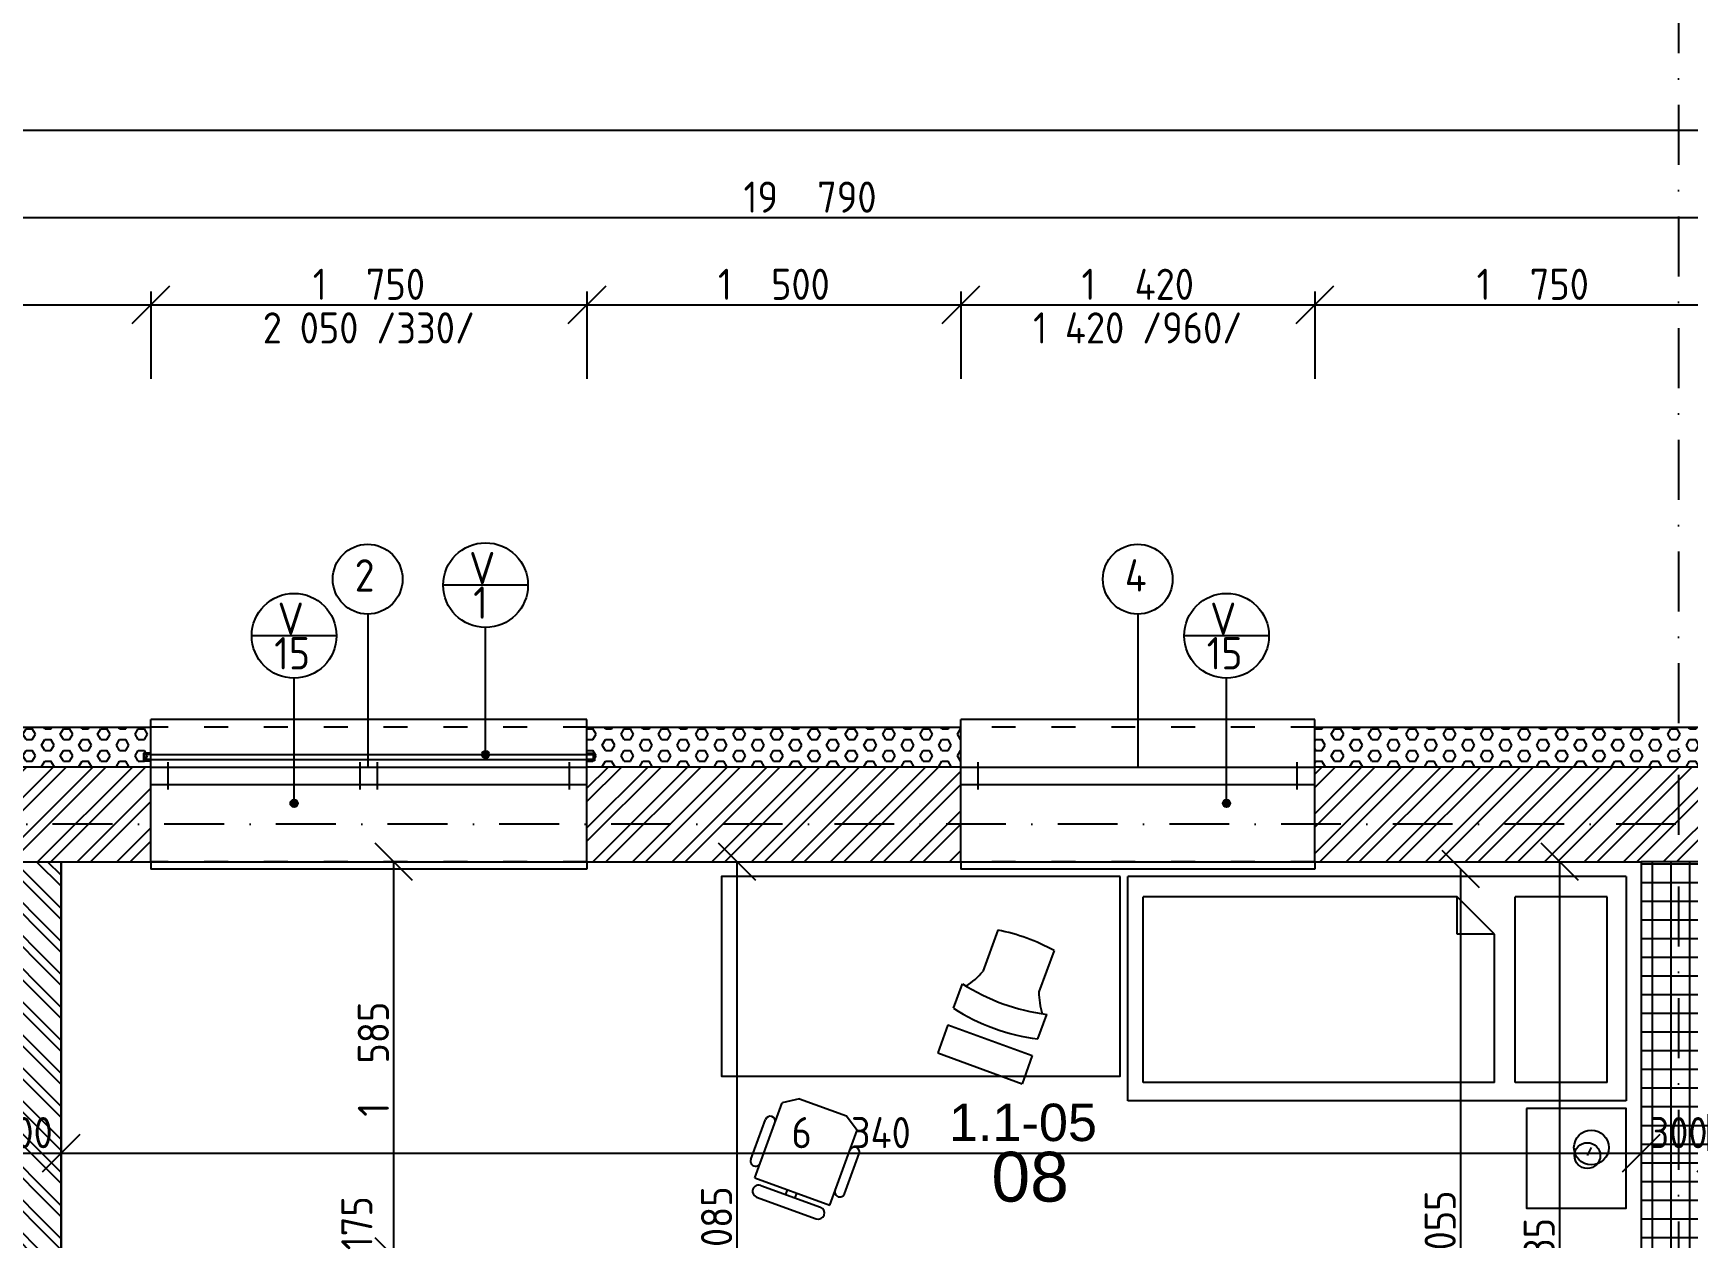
# Model space of a CAD drawing. Extents: x 4511820 to 5180432, y -1526536 to -944957.
# Drawn here: x 5014228 to 5020868, y -1333405 to -1328570 of the extents above; entities that cross this region are included whole.
import ezdxf

# ---------------------------------------------------------------- set-up
doc = ezdxf.new("R2010")
doc.units = 0
doc.header["$MEASUREMENT"] = 0
doc.linetypes.add('ACAD_ISO03W100', pattern=[30, 12, -18])
doc.linetypes.add('BODKOCIARKOVANA_3', pattern=[5.6, 3, -1.3, 0, -1.3])
doc.layers.get('0').update_dxf_attribs({"linetype": 'CONTINUOUS'})
doc.layers.get('Defpoints').update_dxf_attribs({"color": 61, "linetype": 'CONTINUOUS'})
for name, color, linetype in [('KÓTY', 4, 'CONTINUOUS'), ('MÚRY', 1, 'CONTINUOUS'), ('OKNÁ', 143, 'CONTINUOUS'), ('osi', 253, 'CONTINUOUS'), ('Plochy', 41, 'CONTINUOUS'), ('POPIS', 7, 'CONTINUOUS'), ('TENKÁ', 7, 'CONTINUOUS'), ('ZARIADENIE', 47, 'CONTINUOUS'), ('ŠRAFY', 82, 'CONTINUOUS')]:
    doc.layers.add(name, color=color, linetype=linetype)
doc.styles.add('ARIAL', font='arial.ttf')
doc.styles.add('STYLE1', font='isocp.shx')
doc.dimstyles.new('STANDARD-50', dxfattribs={"dimtxt": 125, "dimasz": 150, "dimexe": 10, "dimexo": 200, "dimgap": 20, "dimtad": 1, "dimdsep": 46, "dimlunit": 6, "dimtxsty": 'STYLE1', "dimblk1": 'OBLIQUE', "dimblk2": 'OBLIQUE', "dimsah": 1, "dimcen": 2.5, "dimse1": 1, "dimse2": 1, "dimadec": 0, "dimazin": 0, "dimtfac": 1, "dimtmove": 1, "dimatfit": 3, "dimldrblk": 'OBLIQUE', "dimfxl": 1, "dimtolj": 1, "dimtzin": 0, "dimarcsym": 0})
pattern_1 = [(0, (0, -175781), (0, 43.3012702), [25, -50]), (120, (0, -175781), (-37.5, -21.6506351), [25, -50]), (60, (25, -175781), (-37.5, 21.6506351), [25, -50])]

# ---------------------------------------------------------------- blocks, each defined once
blk = doc.blocks.new('_OBLIQUE')
at = {"color": 0, "linetype": 'ByBlock'}
blk.add_line((-0.5, -0.5), (0.5, 0.5), dxfattribs=at)
blk = doc.blocks.new('*D22419')
at = {"layer": 'Defpoints', "color": 0}
for p in [(5027241, -1328390.2), (4994251, -1328960.6), (4994251, -1328960.6)]:
    blk.add_point(p, dxfattribs=at)
at = {"layer": 'KÓTY', "color": 0, "lineweight": -2}
blk.add_line((5027241, -1328960.6), (4994251, -1328960.6), dxfattribs=at)
at = {"layer": 'KÓTY', "color": 0, "linetype": 'ByBlock', "lineweight": -2, "xscale": 150, "yscale": 150, "zscale": 150, "rotation": 180}
blk.add_blockref('_OBLIQUE', (4994251, -1328960.6), dxfattribs=at)
at = {"layer": 'KÓTY', "color": 0, "linetype": 'ByBlock', "lineweight": -2, "xscale": 150, "yscale": 150, "zscale": 150}
blk.add_blockref('_OBLIQUE', (5027241, -1328960.6), dxfattribs=at)
at = {"layer": 'KÓTY', "color": 0, "insert": (5010746, -1328878.1), "char_height": 125, "attachment_point": 5, "style": 'STYLE1'}
blk.add_mtext('\\A1;32ﾠ990', dxfattribs=at)
blk = doc.blocks.new('*D22420')
at = {"layer": 'Defpoints', "color": 0}
for p in [(5027241, -1329310.6), (5007451, -1331515.2), (5027241, -1331515.2)]:
    blk.add_point(p, dxfattribs=at)
at = {"layer": 'KÓTY', "color": 0, "lineweight": -2}
blk.add_line((5007451, -1329310.6), (5027241, -1329310.6), dxfattribs=at)
at = {"layer": 'KÓTY', "color": 0, "linetype": 'ByBlock', "lineweight": -2, "xscale": 150, "yscale": 150, "zscale": 150, "rotation": 180}
blk.add_blockref('_OBLIQUE', (5007451, -1329310.6), dxfattribs=at)
at = {"layer": 'KÓTY', "color": 0, "linetype": 'ByBlock', "lineweight": -2, "xscale": 150, "yscale": 150, "zscale": 150}
blk.add_blockref('_OBLIQUE', (5027241, -1329310.6), dxfattribs=at)
at = {"layer": 'KÓTY', "color": 0, "insert": (5017346, -1329228.1), "char_height": 125, "attachment_point": 5, "style": 'STYLE1'}
blk.add_mtext('\\A1;19ﾠ790', dxfattribs=at)
blk = doc.blocks.new('*D22435')
at = {"layer": 'Defpoints', "color": 0}
for p in [(5014701, -1329660.6), (5012871, -1331515.2), (5014701, -1331515.2)]:
    blk.add_point(p, dxfattribs=at)
at = {"layer": 'KÓTY', "color": 0, "lineweight": -2}
blk.add_line((5012871, -1329660.6), (5014701, -1329660.6), dxfattribs=at)
at = {"layer": 'KÓTY', "color": 0, "linetype": 'ByBlock', "lineweight": -2, "xscale": 150, "yscale": 150, "zscale": 150, "rotation": 180}
blk.add_blockref('_OBLIQUE', (5012871, -1329660.6), dxfattribs=at)
at = {"layer": 'KÓTY', "color": 0, "linetype": 'ByBlock', "lineweight": -2, "xscale": 150, "yscale": 150, "zscale": 150}
blk.add_blockref('_OBLIQUE', (5014701, -1329660.6), dxfattribs=at)
at = {"layer": 'KÓTY', "color": 0, "insert": (5013786, -1329578.1), "char_height": 125, "attachment_point": 5, "style": 'STYLE1'}
blk.add_mtext('\\A1;1ﾠ830', dxfattribs=at)
blk = doc.blocks.new('*D22436')
at = {"layer": 'Defpoints', "color": 0}
for p in [(5016451, -1329660.6), (5014701, -1331515.2), (5016451, -1331515.2)]:
    blk.add_point(p, dxfattribs=at)
at = {"layer": 'KÓTY', "color": 0, "lineweight": -2}
blk.add_line((5014701, -1329660.6), (5016451, -1329660.6), dxfattribs=at)
at = {"layer": 'KÓTY', "color": 0, "linetype": 'ByBlock', "lineweight": -2, "xscale": 150, "yscale": 150, "zscale": 150, "rotation": 180}
blk.add_blockref('_OBLIQUE', (5014701, -1329660.6), dxfattribs=at)
at = {"layer": 'KÓTY', "color": 0, "linetype": 'ByBlock', "lineweight": -2, "xscale": 150, "yscale": 150, "zscale": 150}
blk.add_blockref('_OBLIQUE', (5016451, -1329660.6), dxfattribs=at)
at = {"layer": 'KÓTY', "color": 0, "insert": (5015576, -1329578.1), "char_height": 125, "attachment_point": 5, "style": 'STYLE1'}
blk.add_mtext('\\A1;1ﾠ750', dxfattribs=at)
blk = doc.blocks.new('*D22437')
at = {"layer": 'Defpoints', "color": 0}
for p in [(5017951, -1329660.6), (5016451, -1331515.2), (5017951, -1331515.2)]:
    blk.add_point(p, dxfattribs=at)
at = {"layer": 'KÓTY', "color": 0, "lineweight": -2}
blk.add_line((5016451, -1329660.6), (5017951, -1329660.6), dxfattribs=at)
at = {"layer": 'KÓTY', "color": 0, "linetype": 'ByBlock', "lineweight": -2, "xscale": 150, "yscale": 150, "zscale": 150, "rotation": 180}
blk.add_blockref('_OBLIQUE', (5016451, -1329660.6), dxfattribs=at)
at = {"layer": 'KÓTY', "color": 0, "linetype": 'ByBlock', "lineweight": -2, "xscale": 150, "yscale": 150, "zscale": 150}
blk.add_blockref('_OBLIQUE', (5017951, -1329660.6), dxfattribs=at)
at = {"layer": 'KÓTY', "color": 0, "insert": (5017201, -1329578.1), "char_height": 125, "attachment_point": 5, "style": 'STYLE1'}
blk.add_mtext('\\A1;1ﾠ500', dxfattribs=at)
blk = doc.blocks.new('*D22438')
at = {"layer": 'Defpoints', "color": 0}
for p in [(5019371, -1329660.6), (5017951, -1331515.2), (5019371, -1331515.2)]:
    blk.add_point(p, dxfattribs=at)
at = {"layer": 'KÓTY', "color": 0, "lineweight": -2}
blk.add_line((5017951, -1329660.6), (5019371, -1329660.6), dxfattribs=at)
at = {"layer": 'KÓTY', "color": 0, "linetype": 'ByBlock', "lineweight": -2, "xscale": 150, "yscale": 150, "zscale": 150, "rotation": 180}
blk.add_blockref('_OBLIQUE', (5017951, -1329660.6), dxfattribs=at)
at = {"layer": 'KÓTY', "color": 0, "linetype": 'ByBlock', "lineweight": -2, "xscale": 150, "yscale": 150, "zscale": 150}
blk.add_blockref('_OBLIQUE', (5019371, -1329660.6), dxfattribs=at)
at = {"layer": 'KÓTY', "color": 0, "insert": (5018661, -1329578.1), "char_height": 125, "attachment_point": 5, "style": 'STYLE1'}
blk.add_mtext('\\A1;1ﾠ420', dxfattribs=at)
blk = doc.blocks.new('*D22439')
at = {"layer": 'Defpoints', "color": 0}
for p in [(5021121, -1329660.6), (5019371, -1331515.2), (5021121, -1331515.2)]:
    blk.add_point(p, dxfattribs=at)
at = {"layer": 'KÓTY', "color": 0, "lineweight": -2}
blk.add_line((5019371, -1329660.6), (5021121, -1329660.6), dxfattribs=at)
at = {"layer": 'KÓTY', "color": 0, "linetype": 'ByBlock', "lineweight": -2, "xscale": 150, "yscale": 150, "zscale": 150, "rotation": 180}
blk.add_blockref('_OBLIQUE', (5019371, -1329660.6), dxfattribs=at)
at = {"layer": 'KÓTY', "color": 0, "linetype": 'ByBlock', "lineweight": -2, "xscale": 150, "yscale": 150, "zscale": 150}
blk.add_blockref('_OBLIQUE', (5021121, -1329660.6), dxfattribs=at)
at = {"layer": 'KÓTY', "color": 0, "insert": (5020246, -1329578.1), "char_height": 125, "attachment_point": 5, "style": 'STYLE1'}
blk.add_mtext('\\A1;1ﾠ750', dxfattribs=at)
blk = doc.blocks.new('JEDNOPOSTEL')
at = {"layer": 'ZARIADENIE', "ltscale": 0.25}
for p, q in [((4449069, -1322230.2), (4447069, -1322230.2)), ((4447069, -1323130.2), (4447069, -1322230.2)), ((4449069, -1322230.2), (4449069, -1323130.2)), ((4449069, -1323130.2), (4447069, -1323130.2)), ((4448913, -1323349.6), (4448929.1, -1323317.4))]:
    blk.add_line(p, q, dxfattribs=at)
at = {"layer": 'ZARIADENIE', "color": 76, "ltscale": 0.25}
for p, q in [((4448390.6, -1322311.3), (4447130.6, -1322311.3)), ((4447130.6, -1323056.9), (4447130.6, -1322311.3)), ((4448540.6, -1322461.3), (4448390.6, -1322311.3)), ((4448390.6, -1322461.3), (4448390.6, -1322311.3)), ((4448992.6, -1322311.3), (4448623.3, -1322311.3)), ((4448623.3, -1323056.9), (4448623.3, -1322311.3)), ((4448992.6, -1323056.9), (4448992.6, -1322311.3)), ((4448540.6, -1322461.3), (4448390.6, -1322461.3)), ((4448540.6, -1323056.9), (4448540.6, -1322461.3)), ((4448540.6, -1323056.9), (4447130.6, -1323056.9)), ((4448992.6, -1323056.9), (4448623.3, -1323056.9))]:
    blk.add_line(p, q, dxfattribs=at)
at = {"layer": 'ZARIADENIE'}
blk.add_lwpolyline([(4448669, -1323160.2), (4448669, -1323560.2), (4449069, -1323560.2), (4449069, -1323160.2)], close=True, dxfattribs=at)
at = {"layer": 'ZARIADENIE', "ltscale": 0.25}
for centre, radius in [((4448929.1, -1323317.4), 69.7), ((4448913, -1323349.6), 51.9)]:
    blk.add_circle(centre, radius, dxfattribs=at)
blk = doc.blocks.new('*D22882')
at = {"layer": 'Defpoints', "color": 0}
for p in [(5014041, -1333065), (5014341, -1333065), (5014341, -1333065)]:
    blk.add_point(p, dxfattribs=at)
at = {"layer": 'KÓTY', "color": 0, "lineweight": -2}
blk.add_line((5014041, -1333065), (5014341, -1333065), dxfattribs=at)
at = {"layer": 'KÓTY', "color": 0, "linetype": 'ByBlock', "lineweight": -2, "xscale": 150, "yscale": 150, "zscale": 150, "rotation": 180}
blk.add_blockref('_OBLIQUE', (5014041, -1333065), dxfattribs=at)
at = {"layer": 'KÓTY', "color": 0, "linetype": 'ByBlock', "lineweight": -2, "xscale": 150, "yscale": 150, "zscale": 150}
blk.add_blockref('_OBLIQUE', (5014341, -1333065), dxfattribs=at)
at = {"layer": 'KÓTY', "color": 0, "insert": (5014191, -1332982.5), "char_height": 125, "attachment_point": 5, "style": 'STYLE1'}
blk.add_mtext('\\A1;300', dxfattribs=at)
blk = doc.blocks.new('*D22883')
at = {"layer": 'Defpoints', "color": 0}
for p in [(5014341, -1333065), (5020681, -1333065), (5020681, -1333065)]:
    blk.add_point(p, dxfattribs=at)
at = {"layer": 'KÓTY', "color": 0, "lineweight": -2}
blk.add_line((5014341, -1333065), (5020681, -1333065), dxfattribs=at)
at = {"layer": 'KÓTY', "color": 0, "linetype": 'ByBlock', "lineweight": -2, "xscale": 150, "yscale": 150, "zscale": 150, "rotation": 180}
blk.add_blockref('_OBLIQUE', (5014341, -1333065), dxfattribs=at)
at = {"layer": 'KÓTY', "color": 0, "linetype": 'ByBlock', "lineweight": -2, "xscale": 150, "yscale": 150, "zscale": 150}
blk.add_blockref('_OBLIQUE', (5020681, -1333065), dxfattribs=at)
at = {"layer": 'KÓTY', "color": 0, "insert": (5017511, -1332982.5), "char_height": 125, "attachment_point": 5, "style": 'STYLE1'}
blk.add_mtext('\\A1;6ﾠ340', dxfattribs=at)
blk = doc.blocks.new('*D22884')
at = {"layer": 'Defpoints', "color": 0}
for p in [(5020681, -1333065), (5020981, -1333065), (5020981, -1333065)]:
    blk.add_point(p, dxfattribs=at)
at = {"layer": 'KÓTY', "color": 0, "lineweight": -2}
blk.add_line((5020681, -1333065), (5020981, -1333065), dxfattribs=at)
at = {"layer": 'KÓTY', "color": 0, "linetype": 'ByBlock', "lineweight": -2, "xscale": 150, "yscale": 150, "zscale": 150, "rotation": 180}
blk.add_blockref('_OBLIQUE', (5020681, -1333065), dxfattribs=at)
at = {"layer": 'KÓTY', "color": 0, "linetype": 'ByBlock', "lineweight": -2, "xscale": 150, "yscale": 150, "zscale": 150}
blk.add_blockref('_OBLIQUE', (5020981, -1333065), dxfattribs=at)
at = {"layer": 'KÓTY', "color": 0, "insert": (5020831, -1332982.5), "char_height": 125, "attachment_point": 5, "style": 'STYLE1'}
blk.add_mtext('\\A1;300', dxfattribs=at)
blk = doc.blocks.new('*D23009')
at = {"layer": 'Defpoints', "color": 0}
for p in [(5015676.5, -1333480.2), (5015866, -1333480.2), (5015866, -1333655.2)]:
    blk.add_point(p, dxfattribs=at)
at = {"layer": 'KÓTY', "color": 0, "lineweight": -2}
blk.add_line((5015676.5, -1333655.2), (5015676.5, -1333480.2), dxfattribs=at)
at = {"layer": 'KÓTY', "color": 0, "linetype": 'ByBlock', "lineweight": -2, "xscale": 150, "yscale": 150, "zscale": 150}
for p, rotation in [((5015676.5, -1333480.2), 90), ((5015676.5, -1333655.2), 270)]:
    blk.add_blockref('_OBLIQUE', p, dxfattribs=dict(at, rotation=rotation))
at = {"layer": 'KÓTY', "color": 0, "insert": (5015527.5, -1333346), "char_height": 125, "attachment_point": 5, "rotation": 90, "style": 'STYLE1'}
blk.add_mtext('\\A1;175', dxfattribs=at)
blk = doc.blocks.new('*D23010')
at = {"layer": 'Defpoints', "color": 0}
for p in [(5015676.5, -1331895.2), (5016041, -1331895.2), (5016041, -1333480.2)]:
    blk.add_point(p, dxfattribs=at)
at = {"layer": 'KÓTY', "color": 0, "lineweight": -2}
blk.add_line((5015676.5, -1333480.2), (5015676.5, -1331895.2), dxfattribs=at)
at = {"layer": 'KÓTY', "color": 0, "linetype": 'ByBlock', "lineweight": -2, "xscale": 150, "yscale": 150, "zscale": 150}
for p, rotation in [((5015676.5, -1331895.2), 90), ((5015676.5, -1333480.2), 270)]:
    blk.add_blockref('_OBLIQUE', p, dxfattribs=dict(at, rotation=rotation))
at = {"layer": 'KÓTY', "color": 0, "insert": (5015594, -1332687.7), "char_height": 125, "attachment_point": 5, "rotation": 90, "style": 'STYLE1'}
blk.add_mtext('\\A1;1ﾠ585', dxfattribs=at)
blk = doc.blocks.new('*D23028')
at = {"layer": 'Defpoints', "color": 0}
for p in [(5017053.5, -1331895.2), (5018661, -1331895.2), (5018681, -1334980.2)]:
    blk.add_point(p, dxfattribs=at)
at = {"layer": 'KÓTY', "color": 0, "lineweight": -2}
blk.add_line((5017053.5, -1334980.2), (5017053.5, -1331895.2), dxfattribs=at)
at = {"layer": 'KÓTY', "color": 0, "linetype": 'ByBlock', "lineweight": -2, "xscale": 150, "yscale": 150, "zscale": 150}
for p, rotation in [((5017053.5, -1331895.2), 90), ((5017053.5, -1334980.2), 270)]:
    blk.add_blockref('_OBLIQUE', p, dxfattribs=dict(at, rotation=rotation))
at = {"layer": 'KÓTY', "color": 0, "insert": (5016971, -1333437.7), "char_height": 125, "attachment_point": 5, "rotation": 90, "style": 'STYLE1'}
blk.add_mtext('\\A1;3ﾠ085', dxfattribs=at)
blk = doc.blocks.new('*D23041')
at = {"layer": 'Defpoints', "color": 0}
for p in [(5020354.5, -1331895.2), (5020681, -1331895.2), (5020681, -1335230.2)]:
    blk.add_point(p, dxfattribs=at)
at = {"layer": 'KÓTY', "color": 0, "lineweight": -2}
blk.add_line((5020354.5, -1335230.2), (5020354.5, -1331895.2), dxfattribs=at)
at = {"layer": 'KÓTY', "color": 0, "linetype": 'ByBlock', "lineweight": -2, "xscale": 150, "yscale": 150, "zscale": 150}
for p, rotation in [((5020354.5, -1331895.2), 90), ((5020354.5, -1335230.2), 270)]:
    blk.add_blockref('_OBLIQUE', p, dxfattribs=dict(at, rotation=rotation))
at = {"layer": 'KÓTY', "color": 0, "insert": (5020272, -1333562.7), "char_height": 125, "attachment_point": 5, "rotation": 90, "style": 'STYLE1'}
blk.add_mtext('\\A1;3ﾠ335', dxfattribs=at)
blk = doc.blocks.new('*D23047')
at = {"layer": 'Defpoints', "color": 0}
for p in [(5018681, -1331925.2), (5019957, -1331925.2), (5018681, -1334980.2)]:
    blk.add_point(p, dxfattribs=at)
at = {"layer": 'KÓTY', "color": 0, "lineweight": -2}
blk.add_line((5019957, -1334980.2), (5019957, -1331925.2), dxfattribs=at)
at = {"layer": 'KÓTY', "color": 0, "linetype": 'ByBlock', "lineweight": -2, "xscale": 150, "yscale": 150, "zscale": 150}
for p, rotation in [((5019957, -1331925.2), 90), ((5019957, -1334980.2), 270)]:
    blk.add_blockref('_OBLIQUE', p, dxfattribs=dict(at, rotation=rotation))
at = {"layer": 'KÓTY', "color": 0, "insert": (5019874.5, -1333452.7), "char_height": 125, "attachment_point": 5, "rotation": 90, "style": 'STYLE1'}
blk.add_mtext('\\A1;3ﾠ055', dxfattribs=at)

msp = doc.modelspace()

# ---------------------------------------------------------------- hatches: boundary and pattern name
at = {"layer": 'TENKÁ'}
h = msp.add_hatch(color=256, dxfattribs=at)
h.dxf.hatch_style = 1
h.paths.add_polyline_path([(5016044, -1331450.191, 2.41421356), (5016059, -1331465.191, 0.41421356)])
h = msp.add_hatch(color=256, dxfattribs=at)
h.dxf.hatch_style = 1
h.paths.add_polyline_path([(5014701, -1331485.191), (5014676, -1331485.191), (5014676, -1331465.191), (5014701, -1331465.191), (5014701, -1331460.191), (5014671, -1331460.191), (5014671, -1331490.191), (5014701, -1331490.191)])
h = msp.add_hatch(color=256, dxfattribs=at)
h.dxf.hatch_style = 1
h.paths.add_polyline_path([(5016451, -1331485.191), (5016476, -1331485.191), (5016476, -1331465.191), (5016451, -1331465.191), (5016451, -1331460.191), (5016481, -1331460.191), (5016481, -1331490.191), (5016451, -1331490.191)])
h = msp.add_hatch(color=256, dxfattribs=at)
h.dxf.hatch_style = 1
h.paths.add_polyline_path([(5015275.766, -1331645.865, 2.41421356), (5015290.766, -1331660.865, 0.41421356)])
h = msp.add_hatch(color=256, dxfattribs=at)
h.dxf.hatch_style = 1
h.paths.add_polyline_path([(5019017.266, -1331645.865, 2.41421356), (5019032.266, -1331660.865, 0.41421356)])
at = {"layer": 'ŠRAFY'}
h = msp.add_hatch(dxfattribs=at)
h.set_pattern_fill('HEX', color=256, scale=200)
h.set_pattern_definition(pattern_1)
h.paths.add_polyline_path([(5012871, -1331355.191), (5012871, -1331515.191), (5014701, -1331515.191), (5014701, -1331355.191)])
h = msp.add_hatch(dxfattribs=at)
h.set_pattern_fill('HEX', color=256, scale=200)
h.set_pattern_definition(pattern_1)
h.paths.add_polyline_path([(5017951, -1331355.191), (5016451, -1331355.191), (5016451, -1331515.191), (5017951, -1331515.191)])
h = msp.add_hatch(dxfattribs=at)
h.set_pattern_fill('HEX', color=256, scale=200)
h.set_pattern_definition(pattern_1)
h.paths.add_polyline_path([(5021161, -1331355.191), (5019371, -1331355.191), (5019371, -1331515.191), (5021121, -1331515.191), (5021161, -1331515.191)])
h = msp.add_hatch(dxfattribs=at)
h.set_pattern_fill('ANSI32', color=256, scale=300)
h.paths.add_polyline_path([(5014701, -1331585.191), (5014701, -1331515.191), (5012871, -1331515.191), (5012871, -1331585.191), (5012871, -1331895.191), (5014041, -1331895.191), (5014341, -1331895.191), (5014701, -1331895.191)])
h = msp.add_hatch(dxfattribs=at)
h.set_pattern_fill('ANSI32', color=256, scale=300)
h.paths.add_polyline_path([(5016451, -1331585.191), (5016451, -1331895.191), (5017951, -1331895.191), (5017951, -1331585.191), (5017951, -1331515.191), (5016451, -1331515.191)])
h = msp.add_hatch(dxfattribs=at)
h.set_pattern_fill('ANSI32', color=256, scale=300)
h.paths.add_polyline_path([(5019371, -1331515.191), (5019371, -1331585.191), (5019371, -1331895.191), (5020681, -1331895.191), (5020981, -1331895.191), (5021121, -1331895.191), (5021121, -1331515.191)])
h = msp.add_hatch(dxfattribs=at)
h.set_pattern_fill('ANSI32', color=256, scale=250, angle=90)
h.paths.add_polyline_path([(5014341, -1333655.191), (5014341, -1333480.191), (5014341, -1331895.191), (5014041, -1331895.191), (5014041, -1334040.191), (5014041, -1334155.191), (5014041, -1335530.191), (5014041, -1335645.191), (5014341, -1335645.191), (5014341, -1335530.191), (5014341, -1334685.191), (5014341, -1334570.191)])
at = {"layer": 'ŠRAFY', "ltscale": 0.25}
h = msp.add_hatch(dxfattribs=at)
h.set_pattern_fill('ANSI37', color=256, scale=600, angle=45)
h.set_pattern_definition([(90, (-3307273.674, 493071.734), (-75, 1e-14), []), (180, (-3307273.674, 493071.734), (-1e-14, -75), [])])
h.paths.add_polyline_path([(5020681, -1335345.191), (5020681, -1335395.191), (5020981, -1335395.191), (5020981, -1335280.191), (5020981, -1334510.191), (5020981, -1334395.191), (5020981, -1331895.191), (5020681, -1331895.191), (5020681, -1335230.191)])

# ---------------------------------------------------------------- linework, layer by layer
at = {"layer": 'KÓTY', "ltscale": 0.25}
for p, q in [((5014701, -1329607.244), (5014701, -1329957.244)), ((5016451, -1329607.244), (5016451, -1329957.244)), ((5017951, -1329607.244), (5017951, -1329957.244)), ((5019371, -1329607.244), (5019371, -1329957.244))]:
    msp.add_line(p, q, dxfattribs=at)
at = {"layer": 'MÚRY'}
for p, q in [((5012871, -1331355.191), (5014701, -1331355.191)), ((5014701, -1331895.191), (5014701, -1331355.191)), ((5016451, -1331355.191), (5017951, -1331355.191)), ((5016451, -1331895.191), (5016451, -1331355.191)), ((5017951, -1331895.191), (5017951, -1331355.191)), ((5019371, -1331355.191), (5021181, -1331355.191)), ((5019371, -1331895.191), (5019371, -1331355.191)), ((5014341, -1331895.191), (5014701, -1331895.191)), ((5014341, -1331895.191), (5014341, -1333480.191)), ((5016451, -1331895.191), (5017951, -1331895.191)), ((5019371, -1331895.191), (5020681, -1331895.191)), ((5020681, -1331895.191), (5020681, -1335230.191))]:
    msp.add_line(p, q, dxfattribs=at)
at = {"layer": 'OKNÁ', "ltscale": 0.25}
for p, q in [((5015571, -1330901.338), (5015571, -1331515.191)), ((5018661, -1330901.338), (5018661, -1331515.191)), ((5014701, -1331465.191), (5016451, -1331465.191)), ((5014701, -1331485.191), (5016451, -1331485.191)), ((5014701, -1331485.191), (5016451, -1331485.191)), ((5014701, -1331515.191), (5016451, -1331515.191)), ((5014771, -1331605.191), (5014771, -1331495.191)), ((5014771, -1331605.191), (5014771, -1331495.191)), ((5015541, -1331605.191), (5015541, -1331495.191)), ((5015541, -1331605.191), (5015541, -1331495.191)), ((5015611, -1331605.191), (5015611, -1331495.191)), ((5015611, -1331605.191), (5015611, -1331495.191)), ((5016381, -1331605.191), (5016381, -1331495.191)), ((5016381, -1331605.191), (5016381, -1331495.191)), ((5017951, -1331515.191), (5019371, -1331515.191)), ((5018021, -1331605.191), (5018021, -1331495.191)), ((5018021, -1331605.191), (5018021, -1331495.191)), ((5019301, -1331605.191), (5019301, -1331495.191)), ((5019301, -1331605.191), (5019301, -1331495.191)), ((5014701, -1331585.191), (5016451, -1331585.191)), ((5017951, -1331585.191), (5019371, -1331585.191))]:
    msp.add_line(p, q, dxfattribs=at)
for centre in [(5015571, -1330761.338), (5018661, -1330761.338)]:
    msp.add_circle(centre, 140, dxfattribs=at)
at = {"layer": 'osi', "linetype": 'BODKOCIARKOVANA_3', "ltscale": 80}
for p, q in [((5020831, -1310038), (5020831, -1347555.191)), ((5041881, -1331745.191), (4978211, -1331745.191))]:
    msp.add_line(p, q, dxfattribs=at)
at = {"layer": 'Plochy'}
msp.add_lwpolyline([(5014341, -1331895.191), (5020681, -1331895.191), (5020681, -1335230.191), (5018681, -1335230.191), (5018681, -1334980.191), (5016041, -1334980.191), (5016041, -1333480.191), (5014341, -1333480.191)], close=True, dxfattribs=at)
at = {"layer": 'TENKÁ', "ltscale": 0.25}
for p, q in [((5016214, -1330785.355), (5015874, -1330785.355)), ((5016044, -1331465.191), (5016044, -1330955.355)), ((5015445.766, -1330988.462), (5015105.766, -1330988.462)), ((5019187.266, -1330988.462), (5018847.266, -1330988.462)), ((5015275.766, -1331660.865), (5015275.766, -1331158.462)), ((5019017.266, -1331660.865), (5019017.266, -1331158.462)), ((5016451, -1331325.191), (5014701, -1331325.191)), ((5014701, -1331355.191), (5014701, -1331325.191)), ((5016451, -1331355.191), (5016451, -1331325.191)), ((5019371, -1331325.191), (5017951, -1331325.191)), ((5017951, -1331355.191), (5017951, -1331325.191)), ((5019371, -1331355.191), (5019371, -1331325.191)), ((5014701, -1331895.191), (5014701, -1331925.191)), ((5016451, -1331895.191), (5016451, -1331925.191)), ((5017951, -1331895.191), (5017951, -1331925.191)), ((5019371, -1331895.191), (5019371, -1331925.191)), ((5016451, -1331925.191), (5014701, -1331925.191)), ((5019371, -1331925.191), (5017951, -1331925.191))]:
    msp.add_line(p, q, dxfattribs=at)
at = {"layer": 'TENKÁ', "linetype": 'ACAD_ISO03W100', "ltscale": 8}
for p, q in [((5016451, -1331355.191), (5014701, -1331355.191)), ((5019371, -1331355.191), (5017951, -1331355.191)), ((5016451, -1331895.191), (5014701, -1331895.191)), ((5019371, -1331895.191), (5017951, -1331895.191))]:
    msp.add_line(p, q, dxfattribs=at)
at = {"layer": 'TENKÁ'}
for p, q in [((5014701, -1331515.191), (5012871, -1331515.191)), ((5014701, -1331460.191), (5014671, -1331460.191)), ((5014671, -1331460.191), (5014671, -1331490.191)), ((5014701, -1331485.191), (5014671, -1331485.191)), ((5014671, -1331490.191), (5014701, -1331490.191)), ((5014701, -1331465.191), (5014676, -1331465.191)), ((5014676, -1331465.191), (5014676, -1331485.191)), ((5014676, -1331485.191), (5014701, -1331485.191)), ((5016451, -1331460.191), (5016481, -1331460.191)), ((5016451, -1331465.191), (5016476, -1331465.191)), ((5016451, -1331485.191), (5016481, -1331485.191)), ((5016476, -1331485.191), (5016451, -1331485.191)), ((5016481, -1331490.191), (5016451, -1331490.191)), ((5017951, -1331515.191), (5016451, -1331515.191)), ((5016476, -1331465.191), (5016476, -1331485.191)), ((5016481, -1331460.191), (5016481, -1331490.191)), ((5021181, -1331515.191), (5019371, -1331515.191)), ((5014041, -1331895.191), (5014341, -1331895.191)), ((5020981, -1331895.191), (5020681, -1331895.191))]:
    msp.add_line(p, q, dxfattribs=at)
at = {"layer": 'TENKÁ', "ltscale": 0.25}
for centre in [(5016044, -1330785.355), (5015275.766, -1330988.462), (5019017.266, -1330988.462)]:
    msp.add_circle(centre, 170, dxfattribs=at)
at = {"layer": 'TENKÁ'}
for centre in [(5016044, -1331465.191), (5015275.766, -1331660.865), (5019017.266, -1331660.865)]:
    msp.add_circle(centre, 15, dxfattribs=at)
at = {"layer": 'ZARIADENIE', "color": 8, "ltscale": 0.25}
for p, q in [((5018099.58, -1332169.39), (5018039.059, -1332335.668)), ((5018325.106, -1332251.475), (5018264.586, -1332417.752)), ((5017921.452, -1332483.362), (5017957.292, -1332384.893)), ((5018259.742, -1332606.489), (5018295.581, -1332508.021)), ((5017899.384, -1332550.041), (5017858.342, -1332662.804)), ((5017899.384, -1332550.041), (5018237.674, -1332673.168)), ((5017858.342, -1332662.804), (5018196.631, -1332785.931)), ((5018237.674, -1332673.168), (5018196.631, -1332785.931))]:
    msp.add_line(p, q, dxfattribs=at)
at = {"layer": 'ZARIADENIE', "color": 33, "ltscale": 0.25}
for p, q in [((5017304.027, -1332846.302), (5017233.965, -1332863.368)), ((5017304.027, -1332846.302), (5017491.966, -1332914.706)), ((5017124.518, -1333164.07), (5017233.965, -1332863.368)), ((5017108.67, -1333090.661), (5017167.255, -1332929.701)), ((5017425.22, -1333273.516), (5017534.666, -1332972.815)), ((5017491.966, -1332914.706), (5017534.666, -1332972.815)), ((5017484.547, -1333227.469), (5017543.132, -1333066.509)), ((5017124.518, -1333164.07), (5017425.22, -1333273.516)), ((5017131.392, -1333241.064), (5017370.463, -1333328.079)), ((5017148.493, -1333194.079), (5017387.564, -1333281.094)), ((5017249.235, -1333230.746), (5017256.075, -1333211.953)), ((5017286.822, -1333244.427), (5017293.663, -1333225.633))]:
    msp.add_line(p, q, dxfattribs=at)
at = {"layer": 'ZARIADENIE'}
msp.add_lwpolyline([(5018591, -1331955.191), (5016991, -1331955.191), (5016991, -1332755.191), (5018591, -1332755.191)], close=True, dxfattribs=at)
at = {"layer": 'ZARIADENIE', "color": 8, "ltscale": 0.25}
for centre, radius, start, end in [((5017934.905, -1332972.685), 820, 61.5850319, 78.4149681), ((5017829.433, -1332165.217), 270.179, 301.9719025, 320.8849629), ((5018400.053, -1331694.703), 820, 237.3196165, 262.6803835), ((5018534.732, -1332421.925), 270.179, 179.1150371, 198.0280976), ((5018364.213, -1331793.172), 820, 237.3196165, 262.6803835)]:
    msp.add_arc(centre, radius, start, end, dxfattribs=at)
at = {"layer": 'ZARIADENIE', "color": 33, "ltscale": 0.25}
for centre, radius, start, end in [((5017186.048, -1332936.541), 20, 340, 160), ((5017524.338, -1333059.668), 20, 340, 160), ((5017127.464, -1333097.501), 20, 160, 340), ((5017139.942, -1333217.572), 25, 70, 250), ((5017465.753, -1333220.628), 20, 160, 340), ((5017379.014, -1333304.587), 25, 250, 70)]:
    msp.add_arc(centre, radius, start, end, dxfattribs=at)

# ---------------------------------------------------------------- block references
at = {"layer": 'ZARIADENIE', "color": 2}
msp.add_blockref('JEDNOPOSTEL', (571552, -9725), dxfattribs=at)

# ---------------------------------------------------------------- texts
at = {"layer": 'KÓTY', "char_height": 125, "attachment_point": 5, "style": 'STYLE1'}
for s, insert in [('\\A1;2 050 /330/', (5015576, -1329753.104)), ('\\A1;1 420 /960/', (5018661, -1329753.104))]:
    msp.add_mtext(s, dxfattribs=dict(at, insert=insert))
at = {"layer": 'POPIS', "lineweight": 40, "ltscale": 0.25, "style": 'ARIAL'}
for s, height, p in [('1.1-05', 150, (5017903.269, -1333016.27)), ('08', 200, (5018073.811, -1333259.27))]:
    msp.add_text(s, height=height, dxfattribs=at).set_placement(p)
at = {"layer": 'TENKÁ', "style": 'STYLE1'}
for s, p in [('V', (5015977.97, -1330781.855)), ('2', (5015518.97, -1330811.338)), ('4', (5018608.97, -1330811.338)), ('V', (5015209.735, -1330984.962)), ('1', (5015994.47, -1330920.492)), ('V', (5018951.235, -1330984.962)), ('15', (5015196.235, -1331123.599)), ('15', (5018937.735, -1331123.599))]:
    msp.add_text(s, height=130, dxfattribs=at).set_placement(p)

# ---------------------------------------------------------------- dimensions: what is measured, and where the dimension line sits
at = {"layer": 'KÓTY'}
for base, p1, p2, picture, middle in [((4994251, -1328960.646), (5027241, -1328390.191), (4994251, -1328960.646), '*D22419', (5010746, -1328878.104)), ((5027241, -1329310.646), (5007451, -1331515.191), (5027241, -1331515.191), '*D22420', (5017346, -1329228.104)), ((5014701, -1329660.646), (5012871, -1331515.191), (5014701, -1331515.191), '*D22435', (5013786, -1329578.104)), ((5016451, -1329660.646), (5014701, -1331515.191), (5016451, -1331515.191), '*D22436', (5015576, -1329578.104)), ((5017951, -1329660.646), (5016451, -1331515.191), (5017951, -1331515.191), '*D22437', (5017201, -1329578.104)), ((5019371, -1329660.646), (5017951, -1331515.191), (5019371, -1331515.191), '*D22438', (5018661, -1329578.104)), ((5021121, -1329660.646), (5019371, -1331515.191), (5021121, -1331515.191), '*D22439', (5020246, -1329578.104)), ((5014341, -1333065), (5014041, -1333065), (5014341, -1333065), '*D22882', (5014191, -1332982.5)), ((5020681, -1333065), (5014341, -1333065), (5020681, -1333065), '*D22883', (5017511, -1332982.457)), ((5020981, -1333065), (5020681, -1333065), (5020981, -1333065), '*D22884', (5020831, -1332982.5))]:
    dim = msp.add_linear_dim(base=base, p1=p1, p2=p2, dimstyle='STANDARD-50', dxfattribs=at)
    dim.commit()
    dim.dimension.update_dxf_attribs({"geometry": picture, "text_midpoint": middle})
for base, p1, p2, picture, middle in [((5015676.5, -1331895.191), (5016041, -1333480.191), (5016041, -1331895.191), '*D23010', (5015593.957, -1332687.691)), ((5017053.5, -1331895.191), (5018681, -1334980.191), (5018661, -1331895.191), '*D23028', (5016970.957, -1333437.691)), ((5019957, -1331925.191), (5018681, -1334980.191), (5018681, -1331925.191), '*D23047', (5019874.457, -1333452.691)), ((5020354.5, -1331895.191), (5020681, -1335230.191), (5020681, -1331895.191), '*D23041', (5020271.957, -1333562.691))]:
    dim = msp.add_linear_dim(base=base, p1=p1, p2=p2, angle=90, dimstyle='STANDARD-50', dxfattribs=at)
    dim.commit()
    dim.dimension.update_dxf_attribs({"geometry": picture, "text_midpoint": middle})
dim = msp.add_linear_dim(base=(5015676.5, -1333480.191), p1=(5015866, -1333655.191), p2=(5015866, -1333480.191), angle=90, dimstyle='STANDARD-50', dxfattribs=at)
dim.commit()
dim.dimension.update_dxf_attribs({"geometry": '*D23009', "text_midpoint": (5015610, -1333346), "dimtype": 160})

doc.saveas('drawing.dxf')
